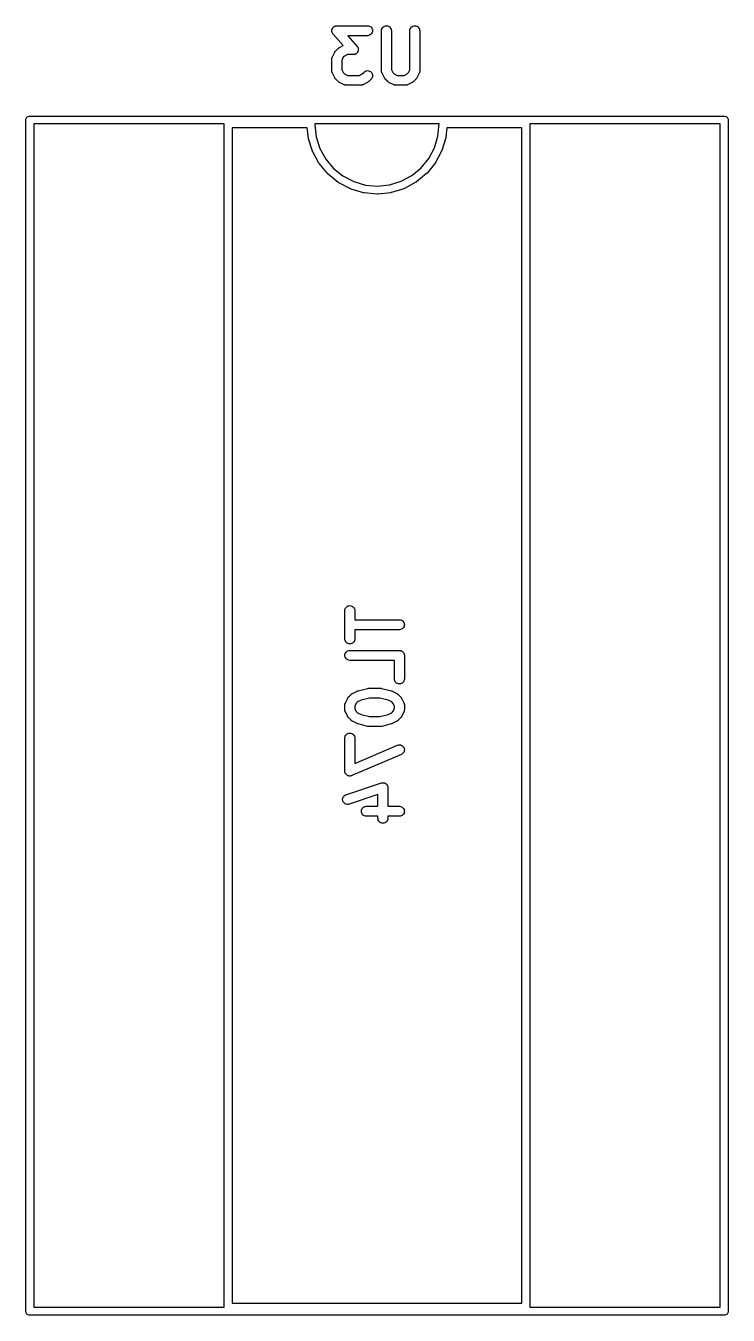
# Model space of a CAD drawing. Extents: x 19 to 116, y -142 to -17.
# Drawn here: x 87.4 to 98.02, y -61.14 to -41.63 of the extents above; entities that cross this region are included whole.
import ezdxf

# ---------------------------------------------------------------- set-up
doc = ezdxf.new("R2010")
doc.units = 0
doc.layers.add('BLACK', color=7, linetype='CONTINUOUS')

msp = doc.modelspace()

# ---------------------------------------------------------------- linework, layer by layer
at = {"layer": 'BLACK', "linetype": 'CONTINUOUS'}
for p, q in [((92.0279, -41.7088), (92.0281, -41.7061)), ((92.0283, -41.7134), (92.0279, -41.7088)), ((92.0281, -41.7035), (92.0289, -41.6989)), ((92.0281, -41.7061), (92.0281, -41.7035)), ((92.0284, -41.7181), (92.0283, -41.7134)), ((92.0289, -41.7207), (92.0284, -41.7181)), ((92.0289, -41.6989), (92.0294, -41.6942)), ((92.0292, -41.7233), (92.0289, -41.7207)), ((92.0305, -41.7279), (92.0292, -41.7233)), ((92.0294, -41.6942), (92.0302, -41.6917)), ((92.0302, -41.6917), (92.0306, -41.6891)), ((92.0315, -41.7324), (92.0305, -41.7279)), ((92.0306, -41.6891), (92.0323, -41.6847)), ((92.0326, -41.7349), (92.0315, -41.7324)), ((92.0323, -41.6847), (92.0337, -41.6802)), ((92.0333, -41.7374), (92.0326, -41.7349)), ((92.0355, -41.7415), (92.0333, -41.7374)), ((92.0337, -41.6802), (92.035, -41.6779)), ((92.035, -41.6779), (92.0359, -41.6755)), ((92.0374, -41.7459), (92.0355, -41.7415)), ((92.0359, -41.6755), (92.0384, -41.6715)), ((92.0384, -41.6715), (92.0407, -41.6673)), ((92.0407, -41.6673), (92.0424, -41.6653)), ((92.0424, -41.6653), (92.0438, -41.6631)), ((92.0438, -41.6631), (92.047, -41.6597)), ((92.047, -41.6597), (92.05, -41.6561)), ((92.05, -41.6561), (92.0521, -41.6544)), ((92.0521, -41.6544), (92.0539, -41.6525)), ((92.0539, -41.6525), (92.0577, -41.6498)), ((92.0577, -41.6498), (92.0614, -41.6468)), ((92.0614, -41.6468), (92.0637, -41.6456)), ((92.0637, -41.6456), (92.0658, -41.6441)), ((92.0658, -41.6441), (92.0701, -41.6422)), ((92.0701, -41.6422), (92.0743, -41.6399)), ((92.0743, -41.6399), (92.0768, -41.6392)), ((92.0768, -41.6392), (92.0792, -41.6381)), ((92.0792, -41.6381), (92.0838, -41.6371)), ((92.0838, -41.6371), (92.0883, -41.6357)), ((92.0883, -41.6357), (92.0909, -41.6355)), ((92.0909, -41.6355), (92.0935, -41.6349)), ((92.0935, -41.6349), (92.0982, -41.6347)), ((92.0982, -41.6347), (92.1029, -41.6343)), ((92.1029, -41.6343), (92.5671, -41.6343)), ((92.5671, -41.6343), (92.5682, -41.6343)), ((92.5682, -41.6343), (92.5827, -41.6359)), ((92.5827, -41.6359), (92.5967, -41.6403)), ((92.5967, -41.6403), (92.6095, -41.6474)), ((92.6095, -41.6474), (92.6207, -41.6568)), ((92.6207, -41.6568), (92.6299, -41.6682)), ((92.6363, -41.7383), (92.6293, -41.7512)), ((92.6299, -41.6682), (92.6367, -41.6812)), ((92.6406, -41.7244), (92.6363, -41.7383)), ((92.6367, -41.6812), (92.6408, -41.6952)), ((92.6421, -41.7098), (92.6406, -41.7244)), ((92.6408, -41.6952), (92.6421, -41.7098)), ((92.7779, -41.7082), (92.7795, -41.6937)), ((92.7779, -41.7093), (92.7779, -41.7082)), ((92.7779, -42.3164), (92.7779, -41.7093)), ((92.7795, -41.6937), (92.7839, -41.6797)), ((92.7839, -41.6797), (92.791, -41.6669)), ((92.791, -41.6669), (92.8004, -41.6557)), ((92.8004, -41.6557), (92.8118, -41.6465)), ((92.8118, -41.6465), (92.8248, -41.6397)), ((92.8248, -41.6397), (92.8388, -41.6356)), ((92.8388, -41.6356), (92.8534, -41.6343)), ((92.8534, -41.6343), (92.8679, -41.6358)), ((92.8679, -41.6358), (92.8819, -41.6401)), ((92.8819, -41.6401), (92.8948, -41.6471)), ((92.8948, -41.6471), (92.9061, -41.6564)), ((92.9061, -41.6564), (92.9153, -41.6678)), ((92.9153, -41.6678), (92.9222, -41.6807)), ((92.9222, -41.6807), (92.9264, -41.6947)), ((92.9264, -41.6947), (92.9279, -41.7093)), ((92.9279, -41.7093), (92.9279, -42.2987)), ((93.2064, -41.7082), (93.2081, -41.6937)), ((93.2064, -41.7093), (93.2064, -41.7082)), ((93.2064, -42.2987), (93.2064, -41.7093)), ((93.2081, -41.6937), (93.2125, -41.6797)), ((93.2125, -41.6797), (93.2195, -41.6669)), ((93.2195, -41.6669), (93.229, -41.6557)), ((93.229, -41.6557), (93.2404, -41.6465)), ((93.2404, -41.6465), (93.2533, -41.6397)), ((93.2533, -41.6397), (93.2674, -41.6356)), ((93.2674, -41.6356), (93.282, -41.6343)), ((93.282, -41.6343), (93.2965, -41.6358)), ((93.2965, -41.6358), (93.3105, -41.6401)), ((93.3105, -41.6401), (93.3234, -41.6471)), ((93.3234, -41.6471), (93.3346, -41.6564)), ((93.3346, -41.6564), (93.3439, -41.6678)), ((93.3439, -41.6678), (93.3508, -41.6807)), ((93.3508, -41.6807), (93.355, -41.6947)), ((93.355, -41.6947), (93.3564, -41.7093)), ((93.3564, -41.7093), (93.3564, -42.3164)), ((92.0389, -41.748), (92.0374, -41.7459)), ((92.0401, -41.7504), (92.0389, -41.748)), ((92.043, -41.754), (92.0401, -41.7504)), ((92.0457, -41.7579), (92.043, -41.754)), ((92.0464, -41.7587), (92.0457, -41.7579)), ((92.1999, -41.9341), (92.0464, -41.7587)), ((92.1407, -41.9636), (92.1999, -41.9341)), ((92.5671, -41.7843), (92.2681, -41.7843)), ((92.2681, -41.7843), (92.4093, -41.9456)), ((92.5817, -41.7829), (92.5671, -41.7843)), ((92.5957, -41.7786), (92.5817, -41.7829)), ((92.6086, -41.7718), (92.5957, -41.7786)), ((92.62, -41.7625), (92.6086, -41.7718)), ((92.6293, -41.7512), (92.62, -41.7625)), ((92.0281, -42.1324), (92.0289, -42.1274)), ((92.0281, -42.1346), (92.0281, -42.1324)), ((92.0289, -42.1274), (92.0295, -42.1223)), ((92.0295, -42.1223), (92.0302, -42.1202)), ((92.0302, -42.1202), (92.0305, -42.118)), ((92.0305, -42.118), (92.0324, -42.1132)), ((92.0324, -42.1132), (92.0339, -42.1083)), ((92.0339, -42.1083), (92.035, -42.1064)), ((92.035, -42.1064), (92.0358, -42.1043)), ((92.0358, -42.1043), (92.0715, -42.0329)), ((92.0715, -42.0329), (92.072, -42.032)), ((92.072, -42.032), (92.0743, -42.0284)), ((92.0743, -42.0284), (92.0762, -42.0247)), ((92.0762, -42.0247), (92.0782, -42.0223)), ((92.0782, -42.0223), (92.0799, -42.0197)), ((92.0799, -42.0197), (92.0829, -42.0166)), ((92.0829, -42.0166), (92.0855, -42.0134)), ((92.0855, -42.0134), (92.1213, -41.9777)), ((92.1213, -41.9777), (92.122, -41.9769)), ((92.122, -41.9769), (92.1253, -41.9743)), ((92.1253, -41.9743), (92.1284, -41.9714)), ((92.1284, -41.9714), (92.131, -41.9698)), ((92.131, -41.9698), (92.1334, -41.9678)), ((92.1334, -41.9678), (92.1372, -41.9659)), ((92.1372, -41.9659), (92.1407, -41.9636)), ((92.2002, -42.1109), (92.1779, -42.1556)), ((92.2187, -42.0924), (92.2002, -42.1109)), ((92.2634, -42.07), (92.2187, -42.0924)), ((92.3529, -42.07), (92.2634, -42.07)), ((92.3575, -42.0695), (92.3529, -42.07)), ((92.3622, -42.0694), (92.3575, -42.0695)), ((92.3648, -42.0688), (92.3622, -42.0694)), ((92.3674, -42.0686), (92.3648, -42.0688)), ((92.3719, -42.0672), (92.3674, -42.0686)), ((92.3765, -42.0662), (92.3719, -42.0672)), ((92.3789, -42.0651), (92.3765, -42.0662)), ((92.3814, -42.0643), (92.3789, -42.0651)), ((92.3856, -42.0621), (92.3814, -42.0643)), ((92.3899, -42.0602), (92.3856, -42.0621)), ((92.392, -42.0587), (92.3899, -42.0602)), ((92.3944, -42.0575), (92.392, -42.0587)), ((92.398, -42.0545), (92.3944, -42.0575)), ((92.4018, -42.0518), (92.398, -42.0545)), ((92.4037, -42.0499), (92.4018, -42.0518)), ((92.4057, -42.0482), (92.4037, -42.0499)), ((92.4087, -42.0446), (92.4057, -42.0482)), ((92.4119, -42.0412), (92.4087, -42.0446)), ((92.4093, -41.9456), (92.41, -41.9464)), ((92.41, -41.9464), (92.4127, -41.9503)), ((92.4134, -42.039), (92.4119, -42.0412)), ((92.4127, -41.9503), (92.4156, -41.9539)), ((92.415, -42.0369), (92.4134, -42.039)), ((92.4173, -42.0328), (92.415, -42.0369)), ((92.4156, -41.9539), (92.4168, -41.9563)), ((92.4168, -41.9563), (92.4183, -41.9584)), ((92.4198, -42.0288), (92.4173, -42.0328)), ((92.4183, -41.9584), (92.4202, -41.9627)), ((92.4207, -42.0264), (92.4198, -42.0288)), ((92.4202, -41.9627), (92.4224, -41.9669)), ((92.422, -42.0241), (92.4207, -42.0264)), ((92.4234, -42.0196), (92.422, -42.0241)), ((92.4224, -41.9669), (92.4231, -41.9694)), ((92.4231, -41.9694), (92.4242, -41.9718)), ((92.4251, -42.0152), (92.4234, -42.0196)), ((92.4242, -41.9718), (92.4252, -41.9764)), ((92.4255, -42.0126), (92.4251, -42.0152)), ((92.4252, -41.9764), (92.4265, -41.9809)), ((92.4263, -42.0101), (92.4255, -42.0126)), ((92.4268, -42.0054), (92.4263, -42.0101)), ((92.4265, -41.9809), (92.4268, -41.9836)), ((92.4268, -41.9836), (92.4273, -41.9861)), ((92.4276, -42.0008), (92.4268, -42.0054)), ((92.4273, -41.9861), (92.4274, -41.9909)), ((92.4274, -41.9909), (92.4279, -41.9955)), ((92.4279, -41.9955), (92.4276, -41.9981)), ((92.4276, -41.9981), (92.4276, -42.0008)), ((92.0279, -42.1368), (92.0281, -42.1346)), ((92.0279, -42.1379), (92.0279, -42.1368)), ((92.0279, -42.3164), (92.0279, -42.1379)), ((92.0281, -42.3186), (92.0279, -42.3164)), ((92.028, -42.3208), (92.0281, -42.3186)), ((92.0288, -42.3259), (92.028, -42.3208)), ((92.0293, -42.331), (92.0288, -42.3259)), ((92.1779, -42.1556), (92.1779, -42.2987)), ((92.1779, -42.2987), (92.2002, -42.3434)), ((92.5149, -42.3341), (92.5263, -42.325)), ((92.5263, -42.325), (92.5393, -42.3182)), ((92.5393, -42.3182), (92.5533, -42.3141)), ((92.5533, -42.3141), (92.5679, -42.3129)), ((92.5679, -42.3129), (92.5825, -42.3144)), ((92.5825, -42.3144), (92.5964, -42.3188)), ((92.5964, -42.3188), (92.6093, -42.3258)), ((92.6093, -42.3258), (92.6205, -42.3352)), ((92.7781, -42.3186), (92.7779, -42.3164)), ((92.778, -42.3208), (92.7781, -42.3186)), ((92.7788, -42.3259), (92.778, -42.3208)), ((92.7793, -42.331), (92.7788, -42.3259)), ((92.9279, -42.2987), (92.9502, -42.3434)), ((93.1841, -42.3434), (93.2064, -42.2987)), ((93.3554, -42.3269), (93.3548, -42.332)), ((93.3562, -42.3219), (93.3554, -42.3269)), ((93.3564, -42.3175), (93.3562, -42.3197)), ((93.3562, -42.3197), (93.3562, -42.3219)), ((93.3564, -42.3164), (93.3564, -42.3175)), ((92.0299, -42.3331), (92.0293, -42.331)), ((92.0303, -42.3353), (92.0299, -42.3331)), ((92.032, -42.3401), (92.0303, -42.3353)), ((92.0335, -42.345), (92.032, -42.3401)), ((92.0346, -42.347), (92.0335, -42.345)), ((92.0353, -42.349), (92.0346, -42.347)), ((92.0358, -42.35), (92.0353, -42.349)), ((92.0715, -42.4214), (92.0358, -42.35)), ((92.0737, -42.425), (92.0715, -42.4214)), ((92.0757, -42.4287), (92.0737, -42.425)), ((92.0776, -42.4311), (92.0757, -42.4287)), ((92.0793, -42.4338), (92.0776, -42.4311)), ((92.0822, -42.4369), (92.0793, -42.4338)), ((92.0848, -42.4401), (92.0822, -42.4369)), ((92.0855, -42.4409), (92.0848, -42.4401)), ((92.1213, -42.4766), (92.0855, -42.4409)), ((92.1245, -42.4793), (92.1213, -42.4766)), ((92.1275, -42.4822), (92.1245, -42.4793)), ((92.1302, -42.4839), (92.1275, -42.4822)), ((92.1326, -42.4859), (92.1302, -42.4839)), ((92.1363, -42.4879), (92.1326, -42.4859)), ((92.1398, -42.4902), (92.1363, -42.4879)), ((92.1407, -42.4907), (92.1398, -42.4902)), ((92.2122, -42.5264), (92.1407, -42.4907)), ((92.2002, -42.3434), (92.2187, -42.3619)), ((92.2187, -42.3619), (92.2634, -42.3843)), ((92.2634, -42.3843), (92.4423, -42.3843)), ((92.4423, -42.3843), (92.487, -42.3619)), ((92.487, -42.3619), (92.5141, -42.3348)), ((92.565, -42.4907), (92.4935, -42.5264)), ((92.5141, -42.3348), (92.5149, -42.3341)), ((92.5685, -42.4884), (92.565, -42.4907)), ((92.5723, -42.4865), (92.5685, -42.4884)), ((92.5747, -42.4845), (92.5723, -42.4865)), ((92.5774, -42.4829), (92.5747, -42.4845)), ((92.5804, -42.48), (92.5774, -42.4829)), ((92.5837, -42.4773), (92.5804, -42.48)), ((92.5845, -42.4766), (92.5837, -42.4773)), ((92.6202, -42.4409), (92.5845, -42.4766)), ((92.6295, -42.4296), (92.6202, -42.4409)), ((92.6205, -42.3352), (92.6298, -42.3466)), ((92.6364, -42.4167), (92.6295, -42.4296)), ((92.6298, -42.3466), (92.6366, -42.3595)), ((92.6407, -42.4027), (92.6364, -42.4167)), ((92.6366, -42.3595), (92.6408, -42.3735)), ((92.6421, -42.3881), (92.6407, -42.4027)), ((92.6408, -42.3735), (92.6421, -42.3881)), ((92.7799, -42.3331), (92.7793, -42.331)), ((92.7803, -42.3353), (92.7799, -42.3331)), ((92.782, -42.3401), (92.7803, -42.3353)), ((92.7835, -42.345), (92.782, -42.3401)), ((92.7846, -42.347), (92.7835, -42.345)), ((92.7853, -42.349), (92.7846, -42.347)), ((92.7858, -42.35), (92.7853, -42.349)), ((92.8215, -42.4214), (92.7858, -42.35)), ((92.8237, -42.425), (92.8215, -42.4214)), ((92.8257, -42.4287), (92.8237, -42.425)), ((92.8276, -42.4311), (92.8257, -42.4287)), ((92.8293, -42.4338), (92.8276, -42.4311)), ((92.8322, -42.4369), (92.8293, -42.4338)), ((92.8348, -42.4401), (92.8322, -42.4369)), ((92.8355, -42.4409), (92.8348, -42.4401)), ((92.8713, -42.4766), (92.8355, -42.4409)), ((92.8745, -42.4793), (92.8713, -42.4766)), ((92.8775, -42.4822), (92.8745, -42.4793)), ((92.8802, -42.4839), (92.8775, -42.4822)), ((92.8826, -42.4859), (92.8802, -42.4839)), ((92.8863, -42.4879), (92.8826, -42.4859)), ((92.8898, -42.4902), (92.8863, -42.4879)), ((92.8907, -42.4907), (92.8898, -42.4902)), ((92.9622, -42.5264), (92.8907, -42.4907)), ((92.9502, -42.3434), (92.9687, -42.3619)), ((92.9687, -42.3619), (93.0134, -42.3843)), ((93.0134, -42.3843), (93.1209, -42.3843)), ((93.1209, -42.3843), (93.1656, -42.3619)), ((93.1656, -42.3619), (93.1841, -42.3434)), ((93.2435, -42.4907), (93.1721, -42.5264)), ((93.2471, -42.4884), (93.2435, -42.4907)), ((93.2508, -42.4865), (93.2471, -42.4884)), ((93.2533, -42.4845), (93.2508, -42.4865)), ((93.2559, -42.4829), (93.2533, -42.4845)), ((93.259, -42.48), (93.2559, -42.4829)), ((93.2623, -42.4773), (93.259, -42.48)), ((93.263, -42.4766), (93.2623, -42.4773)), ((93.2987, -42.4409), (93.263, -42.4766)), ((93.3014, -42.4376), (93.2987, -42.4409)), ((93.3044, -42.4346), (93.3014, -42.4376)), ((93.3061, -42.432), (93.3044, -42.4346)), ((93.308, -42.4296), (93.3061, -42.432)), ((93.31, -42.4259), (93.308, -42.4296)), ((93.3123, -42.4223), (93.31, -42.4259)), ((93.3128, -42.4214), (93.3123, -42.4223)), ((93.3485, -42.35), (93.3128, -42.4214)), ((93.3493, -42.3479), (93.3485, -42.35)), ((93.3504, -42.346), (93.3493, -42.3479)), ((93.3519, -42.3411), (93.3504, -42.346)), ((93.3537, -42.3363), (93.3519, -42.3411)), ((93.3541, -42.3341), (93.3537, -42.3363)), ((93.3548, -42.332), (93.3541, -42.3341)), ((92.2142, -42.5272), (92.2122, -42.5264)), ((92.2162, -42.5282), (92.2142, -42.5272)), ((92.2211, -42.5298), (92.2162, -42.5282)), ((92.2258, -42.5316), (92.2211, -42.5298)), ((92.228, -42.532), (92.2258, -42.5316)), ((92.2301, -42.5326), (92.228, -42.532)), ((92.2352, -42.5332), (92.2301, -42.5326)), ((92.2403, -42.5341), (92.2352, -42.5332)), ((92.2425, -42.534), (92.2403, -42.5341)), ((92.2447, -42.5343), (92.2425, -42.534)), ((92.2457, -42.5343), (92.2447, -42.5343)), ((92.46, -42.5343), (92.2457, -42.5343)), ((92.4622, -42.5341), (92.46, -42.5343)), ((92.4644, -42.5342), (92.4622, -42.5341)), ((92.4695, -42.5334), (92.4644, -42.5342)), ((92.4746, -42.5329), (92.4695, -42.5334)), ((92.4767, -42.5322), (92.4746, -42.5329)), ((92.4789, -42.5319), (92.4767, -42.5322)), ((92.4837, -42.5301), (92.4789, -42.5319)), ((92.4886, -42.5286), (92.4837, -42.5301)), ((92.4905, -42.5276), (92.4886, -42.5286)), ((92.4926, -42.5268), (92.4905, -42.5276)), ((92.4935, -42.5264), (92.4926, -42.5268)), ((92.9642, -42.5272), (92.9622, -42.5264)), ((92.9662, -42.5282), (92.9642, -42.5272)), ((92.9711, -42.5298), (92.9662, -42.5282)), ((92.9758, -42.5316), (92.9711, -42.5298)), ((92.978, -42.532), (92.9758, -42.5316)), ((92.9801, -42.5326), (92.978, -42.532)), ((92.9852, -42.5332), (92.9801, -42.5326)), ((92.9903, -42.5341), (92.9852, -42.5332)), ((92.9925, -42.534), (92.9903, -42.5341)), ((92.9947, -42.5343), (92.9925, -42.534)), ((92.9957, -42.5343), (92.9947, -42.5343)), ((93.1386, -42.5343), (92.9957, -42.5343)), ((93.1408, -42.5341), (93.1386, -42.5343)), ((93.143, -42.5342), (93.1408, -42.5341)), ((93.148, -42.5334), (93.143, -42.5342)), ((93.1531, -42.5329), (93.148, -42.5334)), ((93.1553, -42.5322), (93.1531, -42.5329)), ((93.1574, -42.5319), (93.1553, -42.5322)), ((93.1622, -42.5301), (93.1574, -42.5319)), ((93.1672, -42.5286), (93.1622, -42.5301)), ((93.1691, -42.5276), (93.1672, -42.5286)), ((93.1712, -42.5268), (93.1691, -42.5276)), ((93.1721, -42.5264), (93.1712, -42.5268)), ((87.3997, -43.06), (87.4009, -43.0482)), ((87.4, -43.063), (87.3997, -43.06)), ((87.4, -61.0771), (87.4, -43.063)), ((87.4009, -43.0482), (87.4043, -43.0369)), ((87.4043, -43.0369), (87.4099, -43.0265)), ((87.4099, -43.0265), (87.4174, -43.0174)), ((87.4174, -43.0174), (87.4265, -43.0099)), ((87.4265, -43.0099), (87.4369, -43.0043)), ((87.4369, -43.0043), (87.4482, -43.0009)), ((87.4482, -43.0009), (87.4571, -43)), ((87.4571, -43), (87.46, -42.9997)), ((87.4571, -43), (87.4571, -43)), ((87.46, -42.9997), (87.4629, -43)), ((87.4629, -43), (97.9571, -43)), ((97.9571, -43), (97.96, -42.9997)), ((97.96, -42.9997), (97.9629, -43)), ((97.9629, -43), (97.9629, -43)), ((97.9629, -43), (97.9718, -43.0009)), ((97.9718, -43.0009), (97.9831, -43.0043)), ((97.9831, -43.0043), (97.9872, -43.0065)), ((97.9872, -43.0065), (97.9935, -43.0099)), ((97.9935, -43.0099), (98.0026, -43.0174)), ((98.0026, -43.0174), (98.0101, -43.0265)), ((98.0101, -43.0265), (98.0157, -43.0369)), ((98.0157, -43.0369), (98.0191, -43.0482)), ((98.0191, -43.0482), (98.02, -43.057)), ((98.02, -43.057), (98.0203, -43.06)), ((98.0203, -43.06), (98.02, -43.0629)), ((98.02, -43.0629), (98.02, -61.0771)), ((90.3997, -43.12), (87.52, -43.12)), ((87.52, -43.12), (87.52, -61.02)), ((90.4, -43.123), (90.3997, -43.12)), ((90.4, -61.0171), (90.4, -43.123)), ((90.52, -43.18), (90.52, -60.96)), ((91.6549, -43.18), (90.52, -43.18)), ((91.6722, -43.3346), (91.6549, -43.18)), ((91.7703, -43.12), (91.77, -43.1227)), ((91.77, -43.1227), (91.7701, -43.1304)), ((91.7701, -43.1304), (91.7908, -43.3154)), ((93.6497, -43.12), (91.7703, -43.12)), ((93.5788, -43.4781), (93.6318, -43.3025)), ((93.6318, -43.3025), (93.6497, -43.12)), ((93.6497, -43.12), (93.6497, -43.12)), ((93.7644, -43.18), (93.7507, -43.3201)), ((94.9, -43.18), (93.7644, -43.18)), ((94.9, -60.96), (94.9, -43.18)), ((95.0203, -43.12), (95.02, -43.1229)), ((95.02, -43.1229), (95.02, -61.0171)), ((97.9, -43.12), (95.0203, -43.12)), ((97.9, -61.02), (97.9, -43.12)), ((91.6734, -43.3399), (91.6722, -43.3346)), ((91.6744, -43.3453), (91.6734, -43.3399)), ((91.6747, -43.3461), (91.6744, -43.3453)), ((91.7337, -43.5321), (91.6747, -43.3461)), ((91.7908, -43.3154), (91.8463, -43.4902)), ((91.8463, -43.4902), (91.9346, -43.6509)), ((93.4927, -43.64), (93.5788, -43.4781)), ((93.7484, -43.3316), (93.692, -43.5184)), ((93.7494, -43.3263), (93.7484, -43.3316)), ((93.7506, -43.3209), (93.7494, -43.3263)), ((93.7507, -43.3201), (93.7506, -43.3209)), ((91.7358, -43.5371), (91.7337, -43.5321)), ((91.7379, -43.5421), (91.7358, -43.5371)), ((91.7383, -43.5428), (91.7379, -43.5421)), ((91.8323, -43.7139), (91.7383, -43.5428)), ((91.9346, -43.6509), (92.0525, -43.7914)), ((93.3768, -43.7822), (93.4927, -43.64)), ((93.6875, -43.5292), (93.5959, -43.7016)), ((93.6896, -43.5242), (93.6875, -43.5292)), ((93.6917, -43.5192), (93.6896, -43.5242)), ((93.692, -43.5184), (93.6917, -43.5192)), ((91.8354, -43.7183), (91.8323, -43.7139)), ((91.8384, -43.7229), (91.8354, -43.7183)), ((91.8389, -43.7235), (91.8384, -43.7229)), ((91.9644, -43.873), (91.8389, -43.7235)), ((91.9682, -43.8768), (91.9644, -43.873)), ((91.9721, -43.8807), (91.9682, -43.8768)), ((91.9727, -43.8812), (91.9721, -43.8807)), ((92.1248, -44.0035), (91.9727, -43.8812)), ((92.0525, -43.7914), (92.1954, -43.9063)), ((93.2355, -43.8991), (93.3768, -43.7822)), ((93.4578, -43.8709), (93.3074, -43.9953)), ((93.4616, -43.867), (93.4578, -43.8709)), ((93.4655, -43.8632), (93.4616, -43.867)), ((93.4661, -43.8626), (93.4655, -43.8632)), ((93.5894, -43.7113), (93.4661, -43.8626)), ((93.5924, -43.7068), (93.5894, -43.7113)), ((93.5955, -43.7023), (93.5924, -43.7068)), ((93.5959, -43.7016), (93.5955, -43.7023)), ((92.1294, -44.0065), (92.1248, -44.0035)), ((92.1339, -44.0095), (92.1294, -44.0065)), ((92.1346, -44.0099), (92.1339, -44.0095)), ((92.3076, -44.1004), (92.1346, -44.0099)), ((92.1954, -43.9063), (92.358, -43.9913)), ((92.358, -43.9913), (92.5339, -44.0431)), ((92.5339, -44.0431), (92.7166, -44.0597)), ((92.7166, -44.0597), (92.899, -44.0405)), ((92.899, -44.0405), (93.0742, -43.9863)), ((93.0742, -43.9863), (93.2355, -43.8991)), ((93.2977, -44.0018), (93.1261, -44.0946)), ((93.3022, -43.9988), (93.2977, -44.0018)), ((93.3068, -43.9958), (93.3022, -43.9988)), ((93.3074, -43.9953), (93.3068, -43.9958)), ((92.3126, -44.1024), (92.3076, -44.1004)), ((92.3177, -44.1045), (92.3126, -44.1024)), ((92.3185, -44.1047), (92.3177, -44.1045)), ((92.5057, -44.1598), (92.3185, -44.1047)), ((92.511, -44.1609), (92.5057, -44.1598)), ((92.5163, -44.162), (92.511, -44.1609)), ((92.5172, -44.162), (92.5163, -44.162)), ((92.7115, -44.1797), (92.5172, -44.162)), ((92.7169, -44.1797), (92.7115, -44.1797)), ((92.7224, -44.1797), (92.7169, -44.1797)), ((92.7233, -44.1796), (92.7224, -44.1797)), ((92.9173, -44.1592), (92.7233, -44.1796)), ((92.9226, -44.1582), (92.9173, -44.1592)), ((92.928, -44.1571), (92.9226, -44.1582)), ((92.9288, -44.1569), (92.928, -44.1571)), ((93.1153, -44.0992), (92.9288, -44.1569)), ((93.1203, -44.0971), (93.1153, -44.0992)), ((93.1253, -44.095), (93.1203, -44.0971)), ((93.1261, -44.0946), (93.1253, -44.095)), ((92.2243, -50.4797), (92.2259, -50.4651)), ((92.2243, -50.4807), (92.2243, -50.4797)), ((92.2243, -50.9093), (92.2243, -50.4807)), ((92.2259, -50.4651), (92.2304, -50.4512)), ((92.2304, -50.4512), (92.2374, -50.4383)), ((92.2374, -50.4383), (92.2468, -50.4271)), ((92.2468, -50.4271), (92.2582, -50.418)), ((92.2582, -50.418), (92.2712, -50.4112)), ((92.2712, -50.4112), (92.2852, -50.407)), ((92.2852, -50.407), (92.2998, -50.4057)), ((92.2998, -50.4057), (92.3144, -50.4072)), ((92.3144, -50.4072), (92.3283, -50.4116)), ((92.3283, -50.4116), (92.3412, -50.4185)), ((92.3412, -50.4185), (92.3525, -50.4279)), ((92.3525, -50.4279), (92.3618, -50.4392)), ((92.3618, -50.4392), (92.3686, -50.4521)), ((92.3686, -50.4521), (92.3729, -50.4661)), ((92.3729, -50.4661), (92.3743, -50.4807)), ((92.3743, -50.4807), (92.3743, -50.62)), ((92.3743, -50.62), (93.0493, -50.62)), ((93.0493, -50.62), (93.0503, -50.62)), ((93.0503, -50.62), (93.0649, -50.6216)), ((93.0649, -50.6216), (93.0788, -50.6261)), ((93.0788, -50.6261), (93.0917, -50.6331)), ((93.0917, -50.6331), (93.1029, -50.6425)), ((93.1029, -50.6425), (93.112, -50.6539)), ((93.112, -50.6539), (93.1188, -50.6669)), ((93.1228, -50.7101), (93.1184, -50.7241)), ((93.1188, -50.6669), (93.123, -50.6809)), ((93.1243, -50.6955), (93.1228, -50.7101)), ((93.123, -50.6809), (93.1243, -50.6955)), ((92.2257, -50.9239), (92.2243, -50.9093)), ((92.3743, -50.9103), (92.3726, -50.9249)), ((93.0493, -50.77), (92.3743, -50.77)), ((92.3743, -50.77), (92.3743, -50.9093)), ((92.3743, -50.9093), (92.3743, -50.9103)), ((93.0639, -50.7686), (93.0493, -50.77)), ((93.0779, -50.7643), (93.0639, -50.7686)), ((93.0908, -50.7575), (93.0779, -50.7643)), ((93.1021, -50.7482), (93.0908, -50.7575)), ((93.1115, -50.7369), (93.1021, -50.7482)), ((93.1184, -50.7241), (93.1115, -50.7369)), ((92.2299, -50.9379), (92.2257, -50.9239)), ((92.2368, -50.9508), (92.2299, -50.9379)), ((92.2461, -50.9621), (92.2368, -50.9508)), ((92.2573, -50.9715), (92.2461, -50.9621)), ((92.2464, -51.1061), (92.2578, -51.0968)), ((92.2702, -50.9784), (92.2573, -50.9715)), ((92.2578, -51.0968), (92.2707, -51.0899)), ((92.2842, -50.9828), (92.2702, -50.9784)), ((92.2707, -51.0899), (92.2847, -51.0857)), ((92.2988, -50.9843), (92.2842, -50.9828)), ((92.2847, -51.0857), (92.2993, -51.0843)), ((92.3133, -50.983), (92.2988, -50.9843)), ((92.2993, -51.0843), (93.0493, -51.0843)), ((92.3274, -50.9788), (92.3133, -50.983)), ((92.3404, -50.972), (92.3274, -50.9788)), ((92.3518, -50.9629), (92.3404, -50.972)), ((92.3612, -50.9517), (92.3518, -50.9629)), ((92.3682, -50.9388), (92.3612, -50.9517)), ((92.3726, -50.9249), (92.3682, -50.9388)), ((93.0493, -51.0843), (93.0498, -51.0843)), ((93.0498, -51.0843), (93.0498, -51.0843)), ((93.0498, -51.0843), (93.0498, -51.0843)), ((93.0498, -51.0843), (93.0503, -51.0843)), ((93.0503, -51.0843), (93.0574, -51.0851)), ((93.0574, -51.0851), (93.0644, -51.0858)), ((93.0644, -51.0858), (93.0646, -51.0859)), ((93.0646, -51.0859), (93.0649, -51.0859)), ((93.0649, -51.0859), (93.0716, -51.088)), ((93.0716, -51.088), (93.0783, -51.0901)), ((93.0783, -51.0901), (93.0786, -51.0903)), ((93.0786, -51.0903), (93.0788, -51.0904)), ((93.0788, -51.0904), (93.085, -51.0938)), ((93.085, -51.0938), (93.0912, -51.0971)), ((93.0912, -51.0971), (93.0914, -51.0973)), ((93.0914, -51.0973), (93.0917, -51.0974)), ((93.0917, -51.0974), (93.0971, -51.102)), ((93.0971, -51.102), (93.1025, -51.1064)), ((92.2243, -51.1588), (92.2258, -51.1442)), ((92.2256, -51.1733), (92.2243, -51.1588)), ((92.2297, -51.1874), (92.2256, -51.1733)), ((92.2258, -51.1442), (92.2301, -51.1302)), ((92.2365, -51.2004), (92.2297, -51.1874)), ((92.2301, -51.1302), (92.2371, -51.1173)), ((92.2457, -51.2118), (92.2365, -51.2004)), ((92.2371, -51.1173), (92.2464, -51.1061)), ((92.2569, -51.2212), (92.2457, -51.2118)), ((92.2697, -51.2282), (92.2569, -51.2212)), ((92.2837, -51.2326), (92.2697, -51.2282)), ((92.2982, -51.2343), (92.2837, -51.2326)), ((92.2993, -51.2343), (92.2982, -51.2343)), ((92.9743, -51.2343), (92.2993, -51.2343)), ((92.9743, -51.5164), (92.9743, -51.2343)), ((93.1025, -51.1064), (93.1027, -51.1066)), ((93.1027, -51.1066), (93.1029, -51.1068)), ((93.1029, -51.1068), (93.1073, -51.1123)), ((93.1073, -51.1123), (93.1118, -51.1178)), ((93.1118, -51.1178), (93.1119, -51.118)), ((93.1119, -51.118), (93.112, -51.1182)), ((93.112, -51.1182), (93.1153, -51.1245)), ((93.1153, -51.1245), (93.1186, -51.1307)), ((93.1186, -51.1307), (93.1187, -51.131)), ((93.1187, -51.131), (93.1188, -51.1312)), ((93.1188, -51.1312), (93.1208, -51.138)), ((93.1208, -51.138), (93.1229, -51.1447)), ((93.1229, -51.1447), (93.1229, -51.145)), ((93.1229, -51.145), (93.123, -51.1452)), ((93.123, -51.1452), (93.1236, -51.1523)), ((93.1236, -51.1523), (93.1243, -51.1593)), ((93.1243, -51.1593), (93.1243, -51.5164)), ((92.424, -51.6937), (92.5668, -51.658)), ((92.5668, -51.658), (92.5678, -51.6577)), ((92.5678, -51.6577), (92.5692, -51.6575)), ((92.5692, -51.6575), (92.5704, -51.6571)), ((92.5704, -51.6571), (92.5764, -51.6566)), ((92.5764, -51.6566), (92.5823, -51.6558)), ((92.5823, -51.6558), (92.5837, -51.6558)), ((92.5837, -51.6558), (92.585, -51.6557)), ((92.585, -51.6557), (92.7636, -51.6557)), ((92.7636, -51.6557), (92.7646, -51.6557)), ((92.7646, -51.6557), (92.7659, -51.6559)), ((92.7659, -51.6559), (92.7673, -51.6558)), ((92.7673, -51.6558), (92.7732, -51.6567)), ((92.7732, -51.6567), (92.7792, -51.6574)), ((92.7792, -51.6574), (92.7804, -51.6578)), ((92.7804, -51.6578), (92.7818, -51.658)), ((92.7818, -51.658), (92.9246, -51.6937)), ((92.9757, -51.531), (92.9743, -51.5164)), ((92.9799, -51.545), (92.9757, -51.531)), ((92.9868, -51.5579), (92.9799, -51.545)), ((92.9961, -51.5693), (92.9868, -51.5579)), ((93.0073, -51.5786), (92.9961, -51.5693)), ((93.0202, -51.5856), (93.0073, -51.5786)), ((93.0342, -51.5899), (93.0202, -51.5856)), ((93.0488, -51.5914), (93.0342, -51.5899)), ((93.0633, -51.5901), (93.0488, -51.5914)), ((93.0774, -51.586), (93.0633, -51.5901)), ((93.0904, -51.5792), (93.0774, -51.586)), ((93.1018, -51.57), (93.0904, -51.5792)), ((93.1112, -51.5588), (93.1018, -51.57)), ((93.1182, -51.546), (93.1112, -51.5588)), ((93.1226, -51.532), (93.1182, -51.546)), ((93.1243, -51.5175), (93.1226, -51.532)), ((93.1243, -51.5164), (93.1243, -51.5175)), ((92.227, -51.8894), (92.2288, -51.8846)), ((92.2288, -51.8846), (92.2304, -51.8797)), ((92.2304, -51.8797), (92.2314, -51.8778)), ((92.2314, -51.8778), (92.2322, -51.8757)), ((92.2322, -51.8757), (92.2679, -51.8043)), ((92.2679, -51.8043), (92.2684, -51.8034)), ((92.2684, -51.8034), (92.2707, -51.7999)), ((92.2707, -51.7999), (92.2727, -51.7961)), ((92.2727, -51.7961), (92.2747, -51.7937)), ((92.2747, -51.7937), (92.2764, -51.7911)), ((92.2764, -51.7911), (92.2793, -51.7881)), ((92.2793, -51.7881), (92.282, -51.7848)), ((92.282, -51.7848), (92.3177, -51.7491)), ((92.3177, -51.7491), (92.3184, -51.7484)), ((92.3184, -51.7484), (92.3217, -51.7457)), ((92.3217, -51.7457), (92.3248, -51.7429)), ((92.3248, -51.7429), (92.3274, -51.7412)), ((92.3274, -51.7412), (92.3299, -51.7392)), ((92.3299, -51.7392), (92.3336, -51.7373)), ((92.3336, -51.7373), (92.3372, -51.7351)), ((92.3372, -51.7351), (92.4086, -51.6993)), ((92.3966, -51.8823), (92.3743, -51.927)), ((92.4151, -51.8638), (92.3966, -51.8823)), ((92.4086, -51.6993), (92.4095, -51.6989)), ((92.4095, -51.6989), (92.4099, -51.6988)), ((92.4099, -51.6988), (92.4102, -51.6986)), ((92.4102, -51.6986), (92.4167, -51.6962)), ((92.4683, -51.8372), (92.4151, -51.8638)), ((92.4167, -51.6962), (92.4233, -51.6938)), ((92.4233, -51.6938), (92.4236, -51.6938)), ((92.4236, -51.6938), (92.424, -51.6937)), ((92.5942, -51.8057), (92.4683, -51.8372)), ((92.7543, -51.8057), (92.5942, -51.8057)), ((92.8803, -51.8372), (92.7543, -51.8057)), ((92.9334, -51.8638), (92.8803, -51.8372)), ((92.9246, -51.6937), (92.9256, -51.6939)), ((92.9256, -51.6939), (92.926, -51.694)), ((92.926, -51.694), (92.9263, -51.6941)), ((92.9263, -51.6941), (92.9328, -51.6966)), ((92.9328, -51.6966), (92.9393, -51.699)), ((92.9519, -51.8823), (92.9334, -51.8638)), ((92.9393, -51.699), (92.9396, -51.6992)), ((92.9396, -51.6992), (92.94, -51.6993)), ((92.94, -51.6993), (93.0114, -51.7351)), ((92.9743, -51.927), (92.9519, -51.8823)), ((93.0114, -51.7351), (93.0123, -51.7355)), ((93.0123, -51.7355), (93.0159, -51.7378)), ((93.0159, -51.7378), (93.0196, -51.7398)), ((93.0196, -51.7398), (93.022, -51.7418)), ((93.022, -51.7418), (93.0246, -51.7435)), ((93.0246, -51.7435), (93.0276, -51.7464)), ((93.0276, -51.7464), (93.0309, -51.7491)), ((93.0309, -51.7491), (93.0666, -51.7848)), ((93.0666, -51.7848), (93.0673, -51.7856)), ((93.0673, -51.7856), (93.07, -51.7889)), ((93.07, -51.7889), (93.0729, -51.7919)), ((93.0729, -51.7919), (93.0745, -51.7946)), ((93.0745, -51.7946), (93.0765, -51.797)), ((93.0765, -51.797), (93.0784, -51.8008)), ((93.0784, -51.8008), (93.0807, -51.8043)), ((93.0807, -51.8043), (93.1164, -51.8757)), ((93.1164, -51.8757), (93.1168, -51.8767)), ((93.1168, -51.8767), (93.1176, -51.8788)), ((93.1176, -51.8788), (93.1186, -51.8807)), ((93.1186, -51.8807), (93.1201, -51.8856)), ((93.1201, -51.8856), (93.1219, -51.8904)), ((92.2243, -51.9082), (92.2245, -51.906)), ((92.2243, -51.9093), (92.2243, -51.9082)), ((92.2243, -51.9807), (92.2243, -51.9093)), ((92.2245, -51.9829), (92.2243, -51.9807)), ((92.2244, -51.9851), (92.2245, -51.9829)), ((92.2252, -51.9902), (92.2244, -51.9851)), ((92.2245, -51.9038), (92.2254, -51.8988)), ((92.2245, -51.906), (92.2245, -51.9038)), ((92.2257, -51.9953), (92.2252, -51.9902)), ((92.2254, -51.8988), (92.2259, -51.8937)), ((92.2264, -51.9974), (92.2257, -51.9953)), ((92.2259, -51.8937), (92.2266, -51.8916)), ((92.2267, -51.9996), (92.2264, -51.9974)), ((92.2266, -51.8916), (92.227, -51.8894)), ((92.2285, -52.0044), (92.2267, -51.9996)), ((92.2299, -52.0093), (92.2285, -52.0044)), ((92.231, -52.0112), (92.2299, -52.0093)), ((92.2317, -52.0133), (92.231, -52.0112)), ((92.2322, -52.0143), (92.2317, -52.0133)), ((92.2679, -52.0857), (92.2322, -52.0143)), ((92.3743, -51.927), (92.3743, -51.963)), ((92.3743, -51.963), (92.3966, -52.0077)), ((92.3966, -52.0077), (92.4151, -52.0262)), ((92.4151, -52.0262), (92.4683, -52.0528)), ((92.4683, -52.0528), (92.5942, -52.0843)), ((92.7543, -52.0843), (92.8803, -52.0528)), ((92.8803, -52.0528), (92.9334, -52.0262)), ((92.9334, -52.0262), (92.9519, -52.0077)), ((92.9519, -52.0077), (92.9743, -51.963)), ((92.9743, -51.963), (92.9743, -51.927)), ((93.1164, -52.0143), (93.0807, -52.0857)), ((93.1172, -52.0122), (93.1164, -52.0143)), ((93.1182, -52.0103), (93.1172, -52.0122)), ((93.1198, -52.0054), (93.1182, -52.0103)), ((93.1216, -52.0006), (93.1198, -52.0054)), ((93.122, -51.9984), (93.1216, -52.0006)), ((93.1219, -51.8904), (93.1222, -51.8926)), ((93.1226, -51.9963), (93.122, -51.9984)), ((93.1222, -51.8926), (93.1229, -51.8947)), ((93.1232, -51.9912), (93.1226, -51.9963)), ((93.1229, -51.8947), (93.1234, -51.8998)), ((93.1241, -51.9862), (93.1232, -51.9912)), ((93.1234, -51.8998), (93.1242, -51.9049)), ((93.1243, -51.9818), (93.124, -51.984)), ((93.124, -51.984), (93.1241, -51.9862)), ((93.1242, -51.9049), (93.1241, -51.9071)), ((93.1241, -51.9071), (93.1243, -51.9093)), ((93.1243, -51.9093), (93.1243, -51.9807)), ((93.1243, -51.9807), (93.1243, -51.9818)), ((92.2702, -52.0892), (92.2679, -52.0857)), ((92.2721, -52.093), (92.2702, -52.0892)), ((92.274, -52.0954), (92.2721, -52.093)), ((92.2757, -52.0981), (92.274, -52.0954)), ((92.2786, -52.1011), (92.2757, -52.0981)), ((92.2812, -52.1044), (92.2786, -52.1011)), ((92.282, -52.1052), (92.2812, -52.1044)), ((92.3177, -52.1409), (92.282, -52.1052)), ((92.3209, -52.1436), (92.3177, -52.1409)), ((92.324, -52.1465), (92.3209, -52.1436)), ((92.3266, -52.1482), (92.324, -52.1465)), ((92.329, -52.1502), (92.3266, -52.1482)), ((92.3327, -52.1522), (92.329, -52.1502)), ((92.3362, -52.1545), (92.3327, -52.1522)), ((92.3372, -52.1549), (92.3362, -52.1545)), ((92.4086, -52.1907), (92.3372, -52.1549)), ((92.4089, -52.1908), (92.4086, -52.1907)), ((92.4092, -52.191), (92.4089, -52.1908)), ((92.4158, -52.1934), (92.4092, -52.191)), ((92.4223, -52.1959), (92.4158, -52.1934)), ((92.4226, -52.1959), (92.4223, -52.1959)), ((92.4229, -52.1961), (92.4226, -52.1959)), ((92.424, -52.1963), (92.4229, -52.1961)), ((92.5668, -52.232), (92.424, -52.1963)), ((92.5681, -52.2322), (92.5668, -52.232)), ((92.5694, -52.2326), (92.5681, -52.2322)), ((92.5754, -52.2333), (92.5694, -52.2326)), ((92.5813, -52.2342), (92.5754, -52.2333)), ((92.5826, -52.2341), (92.5813, -52.2342)), ((92.584, -52.2343), (92.5826, -52.2341)), ((92.585, -52.2343), (92.584, -52.2343)), ((92.7636, -52.2343), (92.585, -52.2343)), ((92.5942, -52.0843), (92.7543, -52.0843)), ((92.7649, -52.2342), (92.7636, -52.2343)), ((92.7662, -52.2342), (92.7649, -52.2342)), ((92.7722, -52.2334), (92.7662, -52.2342)), ((92.7781, -52.2329), (92.7722, -52.2334)), ((92.7794, -52.2325), (92.7781, -52.2329)), ((92.7807, -52.2323), (92.7794, -52.2325)), ((92.7818, -52.232), (92.7807, -52.2323)), ((92.9246, -52.1963), (92.7818, -52.232)), ((92.9249, -52.1962), (92.9246, -52.1963)), ((92.9253, -52.1962), (92.9249, -52.1962)), ((92.9318, -52.1938), (92.9253, -52.1962)), ((92.9384, -52.1914), (92.9318, -52.1938)), ((92.9387, -52.1912), (92.9384, -52.1914)), ((92.939, -52.1911), (92.9387, -52.1912)), ((92.94, -52.1907), (92.939, -52.1911)), ((93.0114, -52.1549), (92.94, -52.1907)), ((93.015, -52.1527), (93.0114, -52.1549)), ((93.0187, -52.1508), (93.015, -52.1527)), ((93.0211, -52.1488), (93.0187, -52.1508)), ((93.0238, -52.1471), (93.0211, -52.1488)), ((93.0269, -52.1443), (93.0238, -52.1471)), ((93.0301, -52.1416), (93.0269, -52.1443)), ((93.0309, -52.1409), (93.0301, -52.1416)), ((93.0666, -52.1052), (93.0309, -52.1409)), ((93.0693, -52.1019), (93.0666, -52.1052)), ((93.0722, -52.0989), (93.0693, -52.1019)), ((93.0739, -52.0963), (93.0722, -52.0989)), ((93.0759, -52.0939), (93.0739, -52.0963)), ((93.0779, -52.0902), (93.0759, -52.0939)), ((93.0802, -52.0866), (93.0779, -52.0902)), ((93.0807, -52.0857), (93.0802, -52.0866)), ((92.2243, -52.4082), (92.2259, -52.3937)), ((92.2243, -52.4093), (92.2243, -52.4082)), ((92.2243, -52.9093), (92.2243, -52.4093)), ((92.2259, -52.3937), (92.2304, -52.3797)), ((92.2304, -52.3797), (92.2374, -52.3669)), ((92.2374, -52.3669), (92.2468, -52.3557)), ((92.2468, -52.3557), (92.2582, -52.3465)), ((92.2582, -52.3465), (92.2712, -52.3397)), ((92.2712, -52.3397), (92.2852, -52.3356)), ((92.2852, -52.3356), (92.2998, -52.3343)), ((92.2998, -52.3343), (92.3144, -52.3358)), ((92.3144, -52.3358), (92.3283, -52.3401)), ((92.3283, -52.3401), (92.3412, -52.3471)), ((92.3412, -52.3471), (92.3525, -52.3564)), ((92.3525, -52.3564), (92.3618, -52.3678)), ((92.3618, -52.3678), (92.3686, -52.3807)), ((92.3686, -52.3807), (92.3729, -52.3947)), ((92.3729, -52.3947), (92.3743, -52.4093)), ((92.3743, -52.4093), (92.3743, -52.7955)), ((93.0788, -52.6568), (92.3288, -52.9782)), ((92.3743, -52.7955), (93.0197, -52.5189)), ((93.0197, -52.5189), (93.0207, -52.5185)), ((93.0207, -52.5185), (93.0347, -52.5143)), ((93.0347, -52.5143), (93.0493, -52.5129)), ((93.0493, -52.5129), (93.0639, -52.5143)), ((93.0639, -52.5143), (93.0779, -52.5185)), ((93.0779, -52.5185), (93.0908, -52.5254)), ((93.0917, -52.6497), (93.0788, -52.6568)), ((93.0908, -52.5254), (93.1021, -52.5346)), ((93.1029, -52.6403), (93.0917, -52.6497)), ((93.1021, -52.5346), (93.1115, -52.5459)), ((93.112, -52.6289), (93.1029, -52.6403)), ((93.1115, -52.5459), (93.1184, -52.5588)), ((93.1188, -52.616), (93.112, -52.6289)), ((93.1184, -52.5588), (93.1228, -52.5728)), ((93.123, -52.6019), (93.1188, -52.616)), ((93.1228, -52.5728), (93.1243, -52.5873)), ((93.1243, -52.5873), (93.123, -52.6019)), ((92.2243, -52.9095), (92.2243, -52.9093)), ((92.2243, -52.9098), (92.2243, -52.9095)), ((92.225, -52.9168), (92.2243, -52.9098)), ((92.2257, -52.9239), (92.225, -52.9168)), ((92.2258, -52.9241), (92.2257, -52.9239)), ((92.2258, -52.9244), (92.2258, -52.9241)), ((92.2279, -52.931), (92.2258, -52.9244)), ((92.2299, -52.9379), (92.2279, -52.931)), ((92.2301, -52.9381), (92.2299, -52.9379)), ((92.2301, -52.9383), (92.2301, -52.9381)), ((92.2335, -52.9445), (92.2301, -52.9383)), ((92.2368, -52.9508), (92.2335, -52.9445)), ((92.237, -52.951), (92.2368, -52.9508)), ((92.2371, -52.9512), (92.237, -52.951)), ((92.2416, -52.9567), (92.2371, -52.9512)), ((92.2461, -52.9621), (92.2416, -52.9567)), ((92.2463, -52.9623), (92.2461, -52.9621)), ((92.2464, -52.9625), (92.2463, -52.9623)), ((92.2519, -52.9669), (92.2464, -52.9625)), ((92.2573, -52.9715), (92.2519, -52.9669)), ((92.2576, -52.9716), (92.2573, -52.9715)), ((92.2578, -52.9718), (92.2576, -52.9716)), ((92.264, -52.975), (92.2578, -52.9718)), ((92.2702, -52.9784), (92.264, -52.975)), ((92.2705, -52.9785), (92.2702, -52.9784)), ((92.2707, -52.9786), (92.2705, -52.9785)), ((92.2775, -52.9807), (92.2707, -52.9786)), ((92.2842, -52.9828), (92.2775, -52.9807)), ((92.2845, -52.9828), (92.2842, -52.9828)), ((92.2847, -52.9829), (92.2845, -52.9828)), ((92.2918, -52.9836), (92.2847, -52.9829)), ((92.2988, -52.9843), (92.2918, -52.9836)), ((92.299, -52.9843), (92.2988, -52.9843)), ((92.2993, -52.9843), (92.299, -52.9843)), ((92.3063, -52.9836), (92.2993, -52.9843)), ((92.3133, -52.983), (92.3063, -52.9836)), ((92.3136, -52.9829), (92.3133, -52.983)), ((92.3139, -52.9829), (92.3136, -52.9829)), ((92.3206, -52.9808), (92.3139, -52.9829)), ((92.3274, -52.9788), (92.3206, -52.9808)), ((92.3276, -52.9787), (92.3274, -52.9788)), ((92.3279, -52.9786), (92.3276, -52.9787)), ((92.3288, -52.9782), (92.3279, -52.9786)), ((92.2399, -53.2667), (92.7756, -53.0881)), ((92.7756, -53.0881), (92.7766, -53.0878)), ((92.7766, -53.0878), (92.7809, -53.0869)), ((92.7809, -53.0869), (92.7852, -53.0856)), ((92.7852, -53.0856), (92.7881, -53.0854)), ((92.7881, -53.0854), (92.7909, -53.0848)), ((92.7909, -53.0848), (92.7953, -53.0847)), ((92.7953, -53.0847), (92.7998, -53.0843)), ((92.7998, -53.0843), (92.8027, -53.0846)), ((92.8027, -53.0846), (92.8055, -53.0845)), ((92.8055, -53.0845), (92.8099, -53.0853)), ((92.8099, -53.0853), (92.8144, -53.0858)), ((92.8144, -53.0858), (92.8171, -53.0867)), ((92.8171, -53.0867), (92.8199, -53.0872)), ((92.8199, -53.0872), (92.8241, -53.0888)), ((92.8241, -53.0888), (92.8283, -53.0901)), ((92.8283, -53.0901), (92.8309, -53.0915)), ((92.8309, -53.0915), (92.8335, -53.0926)), ((92.8335, -53.0926), (92.8373, -53.095)), ((92.8373, -53.095), (92.8412, -53.0971)), ((92.8412, -53.0971), (92.8434, -53.0989)), ((92.8434, -53.0989), (92.8458, -53.1005)), ((92.8458, -53.1005), (92.849, -53.1036)), ((92.849, -53.1036), (92.8525, -53.1064)), ((92.8525, -53.1064), (92.8543, -53.1087)), ((92.8543, -53.1087), (92.8564, -53.1106)), ((92.8564, -53.1106), (92.8589, -53.1143)), ((92.8589, -53.1143), (92.8618, -53.1178)), ((92.8618, -53.1178), (92.8631, -53.1203)), ((92.8631, -53.1203), (92.8647, -53.1227)), ((92.8647, -53.1227), (92.8665, -53.1268)), ((92.8665, -53.1268), (92.8686, -53.1307)), ((92.8686, -53.1307), (92.8695, -53.1334)), ((92.8695, -53.1334), (92.8706, -53.1361)), ((92.8706, -53.1361), (92.8716, -53.1404)), ((92.8716, -53.1404), (92.8729, -53.1447)), ((92.8729, -53.1447), (92.8731, -53.1476)), ((92.8731, -53.1476), (92.8738, -53.1504)), ((92.8738, -53.1504), (92.8738, -53.1548)), ((92.8738, -53.1548), (92.8743, -53.1593)), ((92.8743, -53.1593), (92.8743, -53.4414)), ((92.1888, -53.3321), (92.1913, -53.3177)), ((92.1891, -53.3468), (92.1888, -53.3321)), ((92.1923, -53.3611), (92.1891, -53.3468)), ((92.1913, -53.3177), (92.1966, -53.3041)), ((92.1981, -53.3745), (92.1923, -53.3611)), ((92.1966, -53.3041), (92.2044, -53.2917)), ((92.2065, -53.3865), (92.1981, -53.3745)), ((92.2044, -53.2917), (92.2145, -53.2811)), ((92.217, -53.3967), (92.2065, -53.3865)), ((92.2145, -53.2811), (92.2265, -53.2727)), ((92.2293, -53.4046), (92.217, -53.3967)), ((92.2265, -53.2727), (92.2399, -53.2667)), ((92.2429, -53.41), (92.2293, -53.4046)), ((92.2573, -53.4126), (92.2429, -53.41)), ((92.272, -53.4124), (92.2573, -53.4126)), ((92.2863, -53.4093), (92.272, -53.4124)), ((92.2873, -53.409), (92.2863, -53.4093)), ((92.7243, -53.2633), (92.2873, -53.409)), ((92.5207, -53.4471), (92.5347, -53.4429)), ((92.5347, -53.4429), (92.5493, -53.4414)), ((92.5493, -53.4414), (92.7243, -53.4414)), ((92.7243, -53.4414), (92.7243, -53.2633)), ((92.8743, -53.4414), (93.0493, -53.4414)), ((93.0493, -53.4414), (93.0503, -53.4414)), ((93.0503, -53.4414), (93.0649, -53.4431)), ((93.0649, -53.4431), (93.0788, -53.4475)), ((92.4743, -53.5159), (92.4758, -53.5013)), ((92.4756, -53.5305), (92.4743, -53.5159)), ((92.4797, -53.5445), (92.4756, -53.5305)), ((92.4758, -53.5013), (92.4801, -53.4874)), ((92.4865, -53.5575), (92.4797, -53.5445)), ((92.4801, -53.4874), (92.4871, -53.4745)), ((92.4957, -53.5689), (92.4865, -53.5575)), ((92.4871, -53.4745), (92.4964, -53.4632)), ((92.5069, -53.5783), (92.4957, -53.5689)), ((92.4964, -53.4632), (92.5078, -53.454)), ((92.5197, -53.5854), (92.5069, -53.5783)), ((92.5078, -53.454), (92.5207, -53.4471)), ((92.5337, -53.5898), (92.5197, -53.5854)), ((92.5482, -53.5914), (92.5337, -53.5898)), ((92.5493, -53.5914), (92.5482, -53.5914)), ((92.7243, -53.5914), (92.5493, -53.5914)), ((92.7243, -53.6236), (92.7243, -53.5914)), ((92.7257, -53.6381), (92.7243, -53.6236)), ((92.7299, -53.6522), (92.7257, -53.6381)), ((92.8726, -53.6392), (92.8682, -53.6531)), ((92.8743, -53.6246), (92.8726, -53.6392)), ((93.0493, -53.5914), (92.8743, -53.5914)), ((92.8743, -53.5914), (92.8743, -53.6236)), ((92.8743, -53.6236), (92.8743, -53.6246)), ((93.0639, -53.59), (93.0493, -53.5914)), ((93.0779, -53.5858), (93.0639, -53.59)), ((93.0908, -53.5789), (93.0779, -53.5858)), ((93.0788, -53.4475), (93.0917, -53.4545)), ((93.1021, -53.5696), (93.0908, -53.5789)), ((93.0917, -53.4545), (93.1029, -53.464)), ((93.1115, -53.5584), (93.1021, -53.5696)), ((93.1029, -53.464), (93.112, -53.4754)), ((93.1184, -53.5455), (93.1115, -53.5584)), ((93.112, -53.4754), (93.1188, -53.4883)), ((93.1228, -53.5315), (93.1184, -53.5455)), ((93.1188, -53.4883), (93.123, -53.5024)), ((93.1243, -53.517), (93.1228, -53.5315)), ((93.123, -53.5024), (93.1243, -53.517)), ((92.7368, -53.6651), (92.7299, -53.6522)), ((92.7461, -53.6764), (92.7368, -53.6651)), ((92.7573, -53.6857), (92.7461, -53.6764)), ((92.7702, -53.6927), (92.7573, -53.6857)), ((92.7842, -53.697), (92.7702, -53.6927)), ((92.7988, -53.6986), (92.7842, -53.697)), ((92.8133, -53.6972), (92.7988, -53.6986)), ((92.8274, -53.6931), (92.8133, -53.6972)), ((92.8404, -53.6863), (92.8274, -53.6931)), ((92.8518, -53.6772), (92.8404, -53.6863)), ((92.8612, -53.6659), (92.8518, -53.6772)), ((92.8682, -53.6531), (92.8612, -53.6659)), ((87.52, -61.02), (90.3997, -61.02)), ((90.3997, -61.02), (90.4, -61.0171)), ((90.52, -60.96), (94.9, -60.96)), ((95.02, -61.0171), (95.0203, -61.02)), ((95.0203, -61.02), (97.9, -61.02)), ((87.3997, -61.08), (87.4, -61.0771)), ((87.4009, -61.0918), (87.3997, -61.08)), ((87.4043, -61.1031), (87.4009, -61.0918)), ((87.4089, -61.1117), (87.4043, -61.1031)), ((87.4099, -61.1135), (87.4089, -61.1117)), ((87.4174, -61.1226), (87.4099, -61.1135)), ((87.4265, -61.1301), (87.4174, -61.1226)), ((87.4369, -61.1357), (87.4265, -61.1301)), ((87.4482, -61.1391), (87.4369, -61.1357)), ((87.46, -61.1403), (87.4482, -61.1391)), ((87.4629, -61.14), (87.46, -61.1403)), ((97.9571, -61.14), (87.4629, -61.14)), ((97.96, -61.1403), (97.9571, -61.14)), ((97.9718, -61.1391), (97.96, -61.1403)), ((97.9831, -61.1357), (97.9718, -61.1391)), ((97.9935, -61.1301), (97.9831, -61.1357)), ((98.0026, -61.1226), (97.9935, -61.1301)), ((98.0101, -61.1135), (98.0026, -61.1226)), ((98.0157, -61.1031), (98.0101, -61.1135)), ((98.0191, -61.0918), (98.0157, -61.1031)), ((98.02, -61.0829), (98.0191, -61.0918)), ((98.02, -61.0771), (98.0203, -61.08)), ((98.0203, -61.08), (98.02, -61.0829)), ((98.02, -61.0829), (98.02, -61.0829))]:
    msp.add_line(p, q, dxfattribs=at)

doc.saveas('drawing.dxf')
